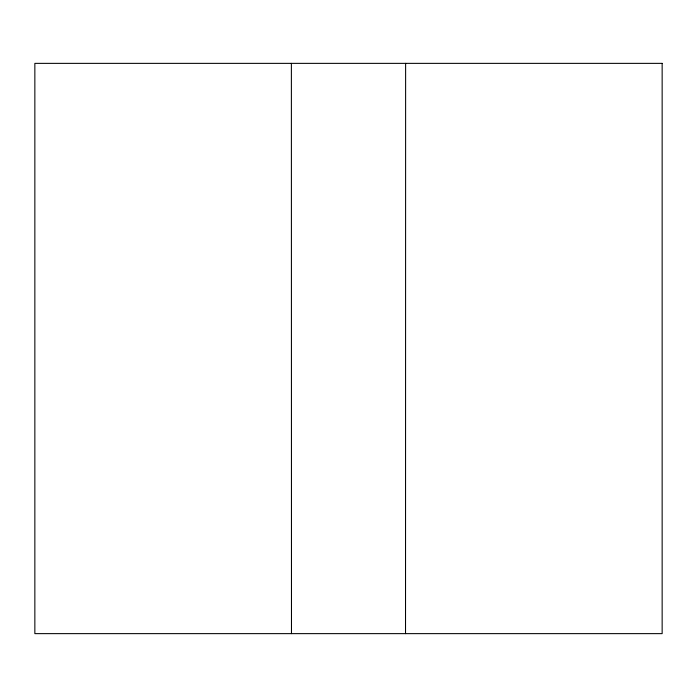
<?xml version="1.0" encoding="UTF-8"?>
<svg xmlns="http://www.w3.org/2000/svg" width="697" height="697" viewBox="0 0 697 697"><rect width="100%" height="100%" fill="white"/><g stroke="black" fill="none" stroke-linecap="round" stroke-linejoin="round"><path stroke-width="1.05" d="M405.619 63.366L405.523 633.634M291.381 63.366L291.477 633.634M662.15 63.366L34.85 63.366L34.85 633.634L662.15 633.634L662.15 63.366"/></g></svg>
